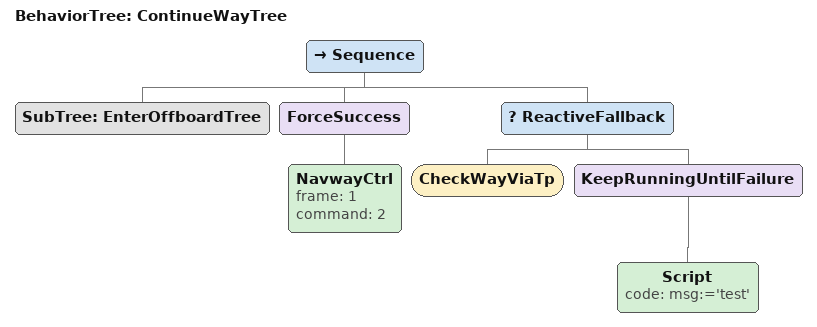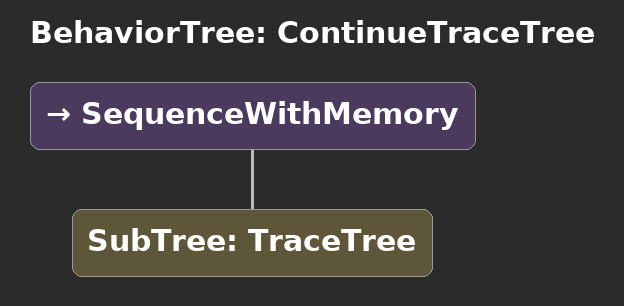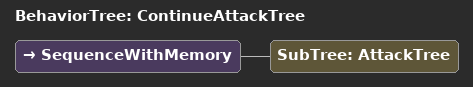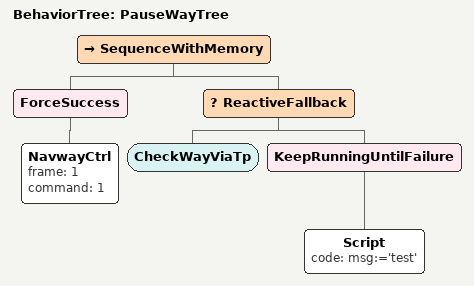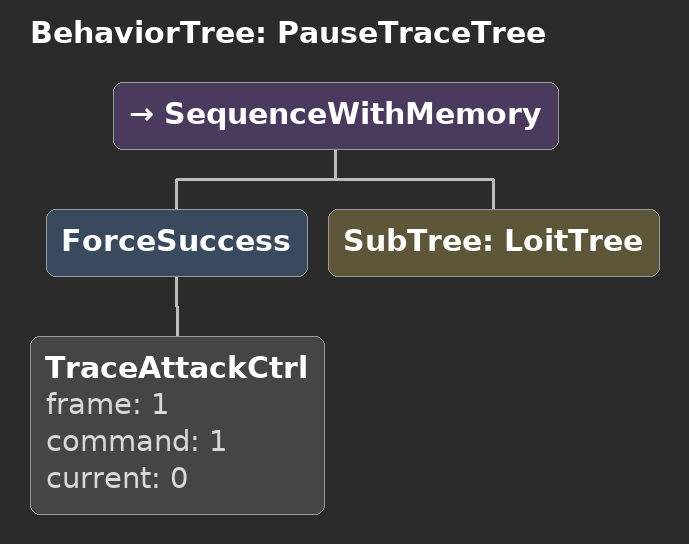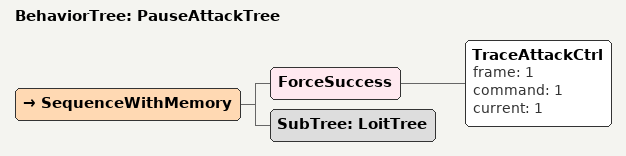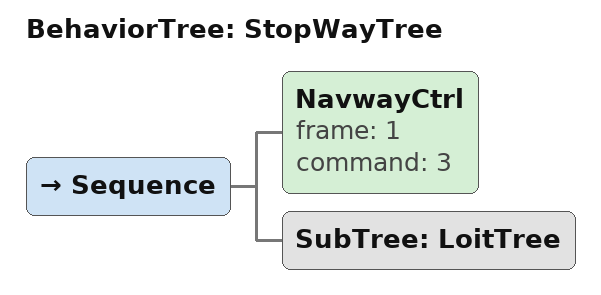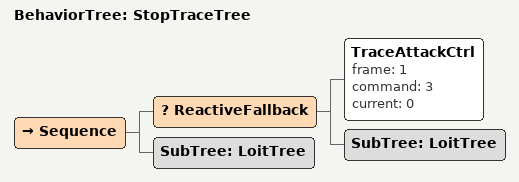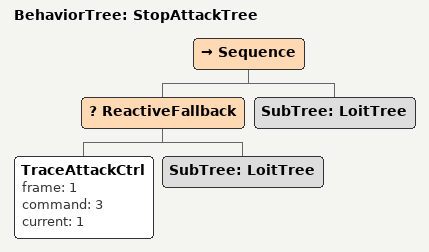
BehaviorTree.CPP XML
<root BTCPP_format="4">
    <BehaviorTree ID="ContinueWayTree">
        <Sequence>
            <SubTree ID="EnterOffboardTree" />
            <ForceSuccess>
                <NavwayCtrl frame="1" command="2"/>
            </ForceSuccess>
            <ReactiveFallback>
            	<CheckWayViaTp />
            	<KeepRunningUntilFailure>
            	<Script code="msg:='test'"/>
            	</KeepRunningUntilFailure>
	    </ReactiveFallback>

        </Sequence>
    </BehaviorTree>
    <BehaviorTree ID="ContinueTraceTree">
        <SequenceWithMemory>

            <SubTree ID="TraceTree" />
        </SequenceWithMemory>
    </BehaviorTree>
     <BehaviorTree ID="ContinueAttackTree">
        <SequenceWithMemory>

            <SubTree ID="AttackTree" />
        </SequenceWithMemory>
    </BehaviorTree>

     <BehaviorTree ID="PauseWayTree">

          <SequenceWithMemory>
            <ForceSuccess>
                <NavwayCtrl frame="1" command="1"/>
            </ForceSuccess>

	   <ReactiveFallback>
            	<CheckWayViaTp />
            	<KeepRunningUntilFailure>
            	<Script code="msg:='test'"/>
            	</KeepRunningUntilFailure>
	    </ReactiveFallback>
        </SequenceWithMemory>

    </BehaviorTree>

    <BehaviorTree ID="PauseTraceTree">
        <SequenceWithMemory>
            <ForceSuccess>
                <TraceAttackCtrl frame="1" command="1" current="0" />
            </ForceSuccess>
            <SubTree ID="LoitTree" />

        </SequenceWithMemory>
    </BehaviorTree>

    <BehaviorTree ID="PauseAttackTree">
        <SequenceWithMemory>
            <ForceSuccess>
                <TraceAttackCtrl frame="1" command="1" current="1" />
            </ForceSuccess>
            <SubTree ID="LoitTree" />
        </SequenceWithMemory>
    </BehaviorTree>

    <BehaviorTree ID="StopWayTree">
        <Sequence>

                <NavwayCtrl frame="1" command="3"/>
                <SubTree ID="LoitTree" />

        </Sequence>
    </BehaviorTree>

    <BehaviorTree ID="StopTraceTree">
        <Sequence>
            <ReactiveFallback>
                <TraceAttackCtrl frame="1" command="3" current="0" />
                <SubTree ID="LoitTree" />
            </ReactiveFallback>
            <SubTree ID="LoitTree" />
        </Sequence>
    </BehaviorTree>

    <BehaviorTree ID="StopAttackTree">
        <Sequence>
            <ReactiveFallback>
                <TraceAttackCtrl frame="1" command="3" current="1" />
                <SubTree ID="LoitTree" />
            </ReactiveFallback>
            <SubTree ID="LoitTree" />
        </Sequence>
    </BehaviorTree>

</root>
